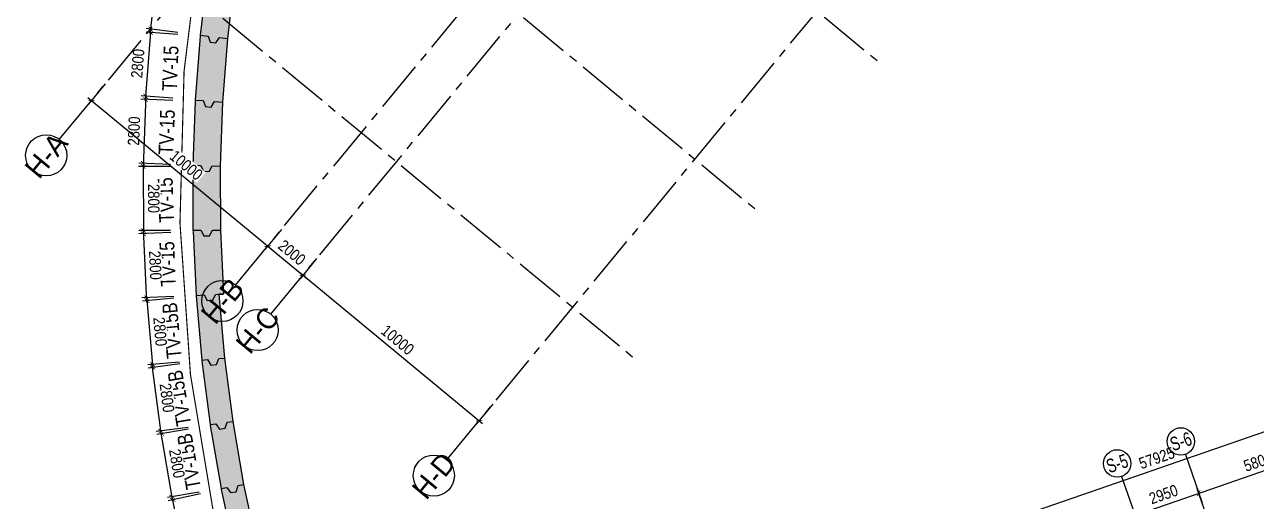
# Model space of a CAD drawing. Header units: millimetres. Extents: x -1534340 to 1713810, y -1348191 to 1114081.
# Drawn here: x 823361 to 877267, y -124126 to -103272 of the extents above; entities that cross this region are included whole.
import ezdxf
from ezdxf.enums import TextEntityAlignment as Align

# ---------------------------------------------------------------- set-up
doc = ezdxf.new("R2010")
doc.units = ezdxf.units.MM
doc.header["$LTSCALE"] = 100
doc.header["$PDMODE"] = 32
doc.header["$PDSIZE"] = 2.5
for name, pattern in [('CENTER2', [1.125, 0.75, -0.125, 0.125, -0.125]), ('DASHDOT', [1, 0.5, -0.25, 0, -0.25]), ('DASHED', [4.5, 3, -1.5])]:
    doc.linetypes.add(name, pattern=pattern)
for name, color, linetype in [('A-GRID-SYM', 50, 'Continuous'), ('ccu11-Dim', 8, 'Continuous'), ('ccu11-Khuat', 9, 'DASHED'), ('ccu12-Hatch', 250, 'Continuous'), ('ccu12-Manh', 8, 'Continuous'), ('ccu12-Truc', 13, 'CENTER2'), ('KC-Betong', 6, 'Continuous'), ('KT-Dim', 8, 'Continuous'), ('Xref_ST_MBDV Cot vach 30.7.2022$0$Xref_ST_MBDV Cot vach 30.7.2022|Xref_ST_MBDV Cot vach 30.7.2022|Xref_ST_MBDV Cot vach 30.7.2022|Xref_ST_MBDV Cot vach 30.7.2022|A-CORE-OTLN', 2, 'Continuous'), ('Xref_ST_MBDV Cot vach 30.7.2022$0$Xref_ST_MBDV Cot vach 30.7.2022|Xref_ST_MBDV Cot vach 30.7.2022|Xref_ST_MBDV Cot vach 30.7.2022|Xref_ST_MBDV Cot vach 30.7.2022|ccu12-Thay', 7, 'Continuous'), ('Xref_ST_MBDV Cot vach 30.7.2022|Xref_ST_MBDV Cot vach 30.7.2022|Xref_ST_MBDV Cot vach 30.7.2022|Xref_ST_MBDV Cot vach 30.7.2022|A-GRID-SYM', 50, 'Continuous')]:
    doc.layers.add(name, color=color, linetype=linetype)
doc.layers.add('ccu12-Tencaukien', color=9, linetype='Continuous', lineweight=15)
doc.styles.add('Arial', font='arial.ttf', dxfattribs={"width": 0.7})
doc.styles.add('Arial Narrow', font='ARIALN.TTF')
doc.styles.add('HBA-Text', font='GOTHIC.TTF')
doc.dimstyles.new('ccu12-200', dxfattribs={"dimscale": 200, "dimtxt": 2.5, "dimasz": 1, "dimexe": 1, "dimexo": 2, "dimgap": 1, "dimtad": 1, "dimdec": 0, "dimrnd": 5, "dimdsep": 46, "dimtxsty": 'Arial Narrow', "dimblk": 'ARCHTICK', "dimcen": -1, "dimdle": 1, "dimclrd": 256, "dimclre": 256, "dimclrt": 3, "dimadec": 0, "dimazin": 2, "dimtfac": 0.1, "dimtdec": 0, "dimtmove": 0, "dimatfit": 1, "dimldrblk": 'ARCHTICK', "dimfxl": 1, "dimtvp": 0.833333, "dimtolj": 1, "dimtzin": 12, "dimarcsym": 0})

# ---------------------------------------------------------------- blocks, each defined once
blk = doc.blocks.new('_ARCHTICK')
at = {"color": 0, "linetype": 'ByBlock', "const_width": 0.15}
blk.add_lwpolyline([(-0.5, -0.5), (0.5, 0.5)], dxfattribs=at)
blk = doc.blocks.new('*D3291')
at = {"layer": 'ccu11-Dim', "lineweight": -2, "ltscale": 0.5, "transparency": 16777216}
for p, q in [((828856, -103669), (829237, -100492)), ((830405, -100833), (829015, -100666)), ((830072, -103613), (828681, -103447))]:
    blk.add_line(p, q, dxfattribs=at)
at = {"layer": 'Defpoints', "color": 0, "ltscale": 0.5, "transparency": 16777216}
for p in [(829213, -100690), (830802, -100881), (830469, -103661)]:
    blk.add_point(p, dxfattribs=at)
at = {"layer": 'ccu11-Dim', "lineweight": -2, "ltscale": 0.5, "transparency": 16777216, "xscale": 200, "yscale": 200, "zscale": 200}
for p, rotation in [((829213, -100690), 83.16642200233206), ((828880, -103470), 263.1664220023321)]:
    blk.add_blockref('_ARCHTICK', p, dxfattribs=dict(at, rotation=rotation))
at = {"layer": 'ccu11-Dim', "color": 3, "ltscale": 0.5, "transparency": 16777216, "insert": (828595, -102026), "char_height": 500, "attachment_point": 5, "rotation": 83.1664, "style": 'Arial Narrow', "bg_fill": 3, "box_fill_scale": 1.1, "bg_fill_color": 256, "bg_fill_true_color": 13158600, "bg_fill_transparency": 0}
blk.add_mtext('\\A1;2800', dxfattribs=at)
blk = doc.blocks.new('*D3292')
at = {"layer": 'ccu11-Dim', "lineweight": -2, "ltscale": 0.5, "transparency": 16777216}
for p, q in [((828890, -103411), (828641, -106601)), ((830063, -103703), (828675, -103595)), ((829846, -106495), (828458, -106387))]:
    blk.add_line(p, q, dxfattribs=at)
at = {"layer": 'Defpoints', "color": 0, "ltscale": 0.5, "transparency": 16777216}
for p in [(830462, -103734), (828657, -106402), (830244, -106526)]:
    blk.add_point(p, dxfattribs=at)
at = {"layer": 'ccu11-Dim', "lineweight": -2, "ltscale": 0.5, "transparency": 16777216, "xscale": 200, "yscale": 200, "zscale": 200}
for p, rotation in [((828874, -103611), 85.54582615837154), ((828657, -106402), 265.5458261583715)]:
    blk.add_blockref('_ARCHTICK', p, dxfattribs=dict(at, rotation=rotation))
at = {"layer": 'ccu11-Dim', "color": 3, "ltscale": 0.5, "transparency": 16777216, "insert": (828312, -104971), "char_height": 500, "attachment_point": 5, "rotation": 85.5458, "style": 'Arial Narrow', "bg_fill": 3, "box_fill_scale": 1.1, "bg_fill_color": 256, "bg_fill_true_color": 13158600, "bg_fill_transparency": 0}
blk.add_mtext('\\A1;2800', dxfattribs=at)
blk = doc.blocks.new('*D3293')
at = {"layer": 'ccu11-Dim', "lineweight": -2, "ltscale": 0.5, "transparency": 16777216}
for p, q in [((829840, -106586), (828452, -106536)), ((828659, -106343), (828544, -109541)), ((829740, -109384), (828352, -109334))]:
    blk.add_line(p, q, dxfattribs=at)
at = {"layer": 'Defpoints', "color": 0, "ltscale": 0.5, "transparency": 16777216}
for p in [(830240, -106600), (828551, -109341), (830140, -109398)]:
    blk.add_point(p, dxfattribs=at)
at = {"layer": 'ccu11-Dim', "lineweight": -2, "ltscale": 0.5, "transparency": 16777216, "xscale": 200, "yscale": 200, "zscale": 200}
for p, rotation in [((828652, -106543), 87.94927571291362), ((828551, -109341), 267.9492757129136)]:
    blk.add_blockref('_ARCHTICK', p, dxfattribs=dict(at, rotation=rotation))
at = {"layer": 'ccu11-Dim', "color": 3, "ltscale": 0.5, "transparency": 16777216, "insert": (828147, -107926), "char_height": 500, "attachment_point": 5, "rotation": 87.9493, "style": 'Arial Narrow', "bg_fill": 3, "box_fill_scale": 1.1, "bg_fill_color": 256, "bg_fill_true_color": 13158600, "bg_fill_transparency": 0}
blk.add_mtext('\\A1;2800', dxfattribs=at)
blk = doc.blocks.new('*D1117')
at = {"layer": 'Defpoints', "color": 0, "transparency": 16777216}
for p in [(336003, -43400), (336750, -45566), (333962, -46528)]:
    blk.add_point(p, dxfattribs=at)
at = {"layer": 'KT-Dim', "lineweight": -2, "transparency": 16777216}
for p, q in [((333025, -44428), (336192, -43335)), ((336620, -45188), (335937, -43211)), ((333831, -46150), (333149, -44174))]:
    blk.add_line(p, q, dxfattribs=at)
at = {"layer": 'KT-Dim', "lineweight": -2, "transparency": 16777216, "xscale": 200, "yscale": 200, "zscale": 200}
for p, rotation in [((336003, -43400), 19.04713796363416), ((333214, -44363), 199.0471379636342)]:
    blk.add_blockref('_ARCHTICK', p, dxfattribs=dict(at, rotation=rotation))
at = {"layer": 'KT-Dim', "color": 3, "transparency": 16777216, "insert": (334460, -43451), "char_height": 500, "attachment_point": 5, "rotation": 19.0471, "style": 'Arial Narrow'}
blk.add_mtext('\\A1;2950', dxfattribs=at)
blk = doc.blocks.new('*D1118')
at = {"layer": 'Defpoints', "color": 0, "transparency": 16777216}
for p in [(341485, -41507), (342233, -43673), (336750, -45566)]:
    blk.add_point(p, dxfattribs=at)
at = {"layer": 'KT-Dim', "lineweight": -2, "transparency": 16777216}
for p, q in [((335814, -43466), (341674, -41442)), ((342102, -43295), (341420, -41318)), ((336620, -45188), (335937, -43211))]:
    blk.add_line(p, q, dxfattribs=at)
at = {"layer": 'KT-Dim', "lineweight": -2, "transparency": 16777216, "xscale": 200, "yscale": 200, "zscale": 200}
for p, rotation in [((341485, -41507), 19.04713796363416), ((336003, -43400), 199.0471379636342)]:
    blk.add_blockref('_ARCHTICK', p, dxfattribs=dict(at, rotation=rotation))
at = {"layer": 'KT-Dim', "color": 3, "transparency": 16777216, "insert": (338595, -42023), "char_height": 500, "attachment_point": 5, "rotation": 19.0471, "style": 'Arial Narrow'}
blk.add_mtext('\\A1;5800', dxfattribs=at)
blk = doc.blocks.new('GRID-SYM-flat-103')
at = {"layer": 'Xref_ST_MBDV Cot vach 30.7.2022|Xref_ST_MBDV Cot vach 30.7.2022|Xref_ST_MBDV Cot vach 30.7.2022|Xref_ST_MBDV Cot vach 30.7.2022|A-GRID-SYM'}
blk.add_circle((0, 0, 0), 900, dxfattribs=at)
at = {"layer": 'Xref_ST_MBDV Cot vach 30.7.2022|Xref_ST_MBDV Cot vach 30.7.2022|Xref_ST_MBDV Cot vach 30.7.2022|Xref_ST_MBDV Cot vach 30.7.2022|A-GRID-SYM', "style": 'HBA-Text'}
blk.add_attdef('GRID', text='', height=900, rotation=19.04714, dxfattribs=at).set_placement((0, 0, 0), align=Align.MIDDLE_CENTER)
blk = doc.blocks.new('*D1123')
at = {"layer": 'Defpoints', "color": 0, "transparency": 16777216}
for p in [(363163, -37115), (306934, -51743), (308410, -56019, 0)]:
    blk.add_point(p, dxfattribs=at)
at = {"layer": 'KT-Dim', "lineweight": -2, "transparency": 16777216}
for p, q in [((361876, -32774), (306745, -51809)), ((363033, -36737), (361622, -32650)), ((308280, -55641), (306869, -51554))]:
    blk.add_line(p, q, dxfattribs=at)
at = {"layer": 'KT-Dim', "lineweight": -2, "transparency": 16777216, "xscale": 200, "yscale": 200, "zscale": 200}
for p, rotation in [((361687, -32839), 19.0477163778953), ((306934, -51743), 199.0477163778953)]:
    blk.add_blockref('_ARCHTICK', p, dxfattribs=dict(at, rotation=rotation))
at = {"layer": 'KT-Dim', "color": 3, "transparency": 16777216, "insert": (334162, -41861), "char_height": 500, "attachment_point": 5, "rotation": 19.0477, "style": 'Arial Narrow'}
blk.add_mtext('\\A1;57925', dxfattribs=at)
blk = doc.blocks.new('GRID-SYM-flat-219')
at = {"layer": 'A-GRID-SYM', "ltscale": 0.5}
blk.add_circle((0, 0), 900, dxfattribs=at)
at = {"layer": 'A-GRID-SYM', "style": 'HBA-Text'}
blk.add_attdef('GRID', text='', height=900, rotation=50.4488, dxfattribs=at).set_placement((0, 0), align=Align.MIDDLE_CENTER)
blk = doc.blocks.new('GRID-SYM-flat-220')
at = {"layer": 'A-GRID-SYM', "ltscale": 0.5}
blk.add_circle((0, 0), 900, dxfattribs=at)
at = {"layer": 'A-GRID-SYM', "style": 'HBA-Text'}
blk.add_attdef('GRID', text='', height=900, rotation=50.4488, dxfattribs=at).set_placement((0, 0), align=Align.MIDDLE_CENTER)
blk = doc.blocks.new('GRID-SYM-flat-221')
at = {"layer": 'A-GRID-SYM', "ltscale": 0.5}
blk.add_circle((0, 0), 900, dxfattribs=at)
at = {"layer": 'A-GRID-SYM', "style": 'HBA-Text'}
blk.add_attdef('GRID', text='', height=900, rotation=50.4488, dxfattribs=at).set_placement((0, 0), align=Align.MIDDLE_CENTER)
blk = doc.blocks.new('GRID-SYM-flat-222')
at = {"layer": 'A-GRID-SYM', "ltscale": 0.5}
blk.add_circle((0, 0), 900, dxfattribs=at)
at = {"layer": 'A-GRID-SYM', "style": 'HBA-Text'}
blk.add_attdef('GRID', text='', height=900, rotation=50.4488, dxfattribs=at).set_placement((0, 0), align=Align.MIDDLE_CENTER)
blk = doc.blocks.new('*D3031')
at = {"layer": 'ccu11-Dim', "lineweight": -2, "ltscale": 0.5, "transparency": 16777216}
for p, q in [((-12753, 3403), (-13478, 2524)), ((-13505, 2806), (-11655, 1278)), ((-11211, 2129), (-11936, 1251))]:
    blk.add_line(p, q, dxfattribs=at)
at = {"layer": 'Defpoints', "color": 0, "ltscale": 0.5, "transparency": 16777216}
for p in [(-12498, 3711, 0), (-10956, 2437, 0), (-11809, 1405)]:
    blk.add_point(p, dxfattribs=at)
at = {"layer": 'ccu11-Dim', "lineweight": -2, "ltscale": 0.5, "transparency": 16777216, "xscale": 200, "yscale": 200, "zscale": 200}
for p, rotation in [((-13351, 2678), 140.4488267455709), ((-11809, 1405), 320.448826745571)]:
    blk.add_blockref('_ARCHTICK', p, dxfattribs=dict(at, rotation=rotation))
at = {"layer": 'ccu11-Dim', "color": 3, "ltscale": 0.5, "transparency": 16777216, "insert": (-12290, 2393), "char_height": 500, "attachment_point": 5, "rotation": 320.4488, "style": 'Arial Narrow', "bg_fill": 3, "box_fill_scale": 1.1, "bg_fill_color": 256, "bg_fill_true_color": 13158600, "bg_fill_transparency": 0}
blk.add_mtext('\\A1;2000', dxfattribs=at)
blk = doc.blocks.new('*D3032')
at = {"layer": 'ccu11-Dim', "lineweight": -2, "ltscale": 0.5, "transparency": 16777216}
for p, q in [((-20464, 9770), (-21189, 8892)), ((-21216, 9174), (-13197, 2551)), ((-12753, 3403), (-13478, 2524))]:
    blk.add_line(p, q, dxfattribs=at)
at = {"layer": 'Defpoints', "color": 0, "ltscale": 0.5, "transparency": 16777216}
for p in [(-20209, 10079, 0), (-12498, 3711, 0), (-13351, 2678)]:
    blk.add_point(p, dxfattribs=at)
at = {"layer": 'ccu11-Dim', "lineweight": -2, "ltscale": 0.5, "transparency": 16777216, "xscale": 200, "yscale": 200, "zscale": 200}
for p, rotation in [((-21062, 9046), 140.4488267455709), ((-13351, 2678), 320.448826745571)]:
    blk.add_blockref('_ARCHTICK', p, dxfattribs=dict(at, rotation=rotation))
at = {"layer": 'ccu11-Dim', "color": 3, "ltscale": 0.5, "transparency": 16777216, "insert": (-16916, 6213), "char_height": 500, "attachment_point": 5, "rotation": 320.4488, "style": 'Arial Narrow', "bg_fill": 3, "box_fill_scale": 1.1, "bg_fill_color": 256, "bg_fill_true_color": 13158600, "bg_fill_transparency": 0}
blk.add_mtext('\\A1;10000', dxfattribs=at)
blk = doc.blocks.new('*D3033')
at = {"layer": 'ccu11-Dim', "lineweight": -2, "ltscale": 0.5, "transparency": 16777216}
for p, q in [((-11211, 2129), (-11936, 1251)), ((-11963, 1532), (-3944, -5090)), ((-3500, -4239), (-4226, -5117))]:
    blk.add_line(p, q, dxfattribs=at)
at = {"layer": 'Defpoints', "color": 0, "ltscale": 0.5, "transparency": 16777216}
for p in [(-10956, 2437, 0), (-3246, -3930, 0), (-4098, -4963)]:
    blk.add_point(p, dxfattribs=at)
at = {"layer": 'ccu11-Dim', "lineweight": -2, "ltscale": 0.5, "transparency": 16777216, "xscale": 200, "yscale": 200, "zscale": 200}
for p, rotation in [((-11809, 1405), 140.4488267455709), ((-4098, -4963), 320.448826745571)]:
    blk.add_blockref('_ARCHTICK', p, dxfattribs=dict(at, rotation=rotation))
at = {"layer": 'ccu11-Dim', "color": 3, "ltscale": 0.5, "transparency": 16777216, "insert": (-7664, -1428), "char_height": 500, "attachment_point": 5, "rotation": 320.4488, "style": 'Arial Narrow', "bg_fill": 3, "box_fill_scale": 1.1, "bg_fill_color": 256, "bg_fill_true_color": 13158600, "bg_fill_transparency": 0}
blk.add_mtext('\\A1;10000', dxfattribs=at)
blk = doc.blocks.new('*D3307')
at = {"layer": 'ccu11-Dim', "lineweight": -2, "ltscale": 0.5, "transparency": 16777216}
for p, q in [((828546, -109278), (828561, -112478)), ((829739, -109472), (828347, -109479)), ((829752, -112272), (828360, -112279))]:
    blk.add_line(p, q, dxfattribs=at)
at = {"layer": 'Defpoints', "color": 0, "ltscale": 0.5, "transparency": 16777216}
for p in [(830139, -109470), (828560, -112278), (830152, -112270)]:
    blk.add_point(p, dxfattribs=at)
at = {"layer": 'ccu11-Dim', "lineweight": -2, "ltscale": 0.5, "transparency": 16777216, "xscale": 200, "yscale": 200, "zscale": 200}
for p, rotation in [((828547, -109478), 90.26886288568339), ((828560, -112278), 270.2688628856834)]:
    blk.add_blockref('_ARCHTICK', p, dxfattribs=dict(at, rotation=rotation))
at = {"layer": 'ccu11-Dim', "color": 3, "ltscale": 0.5, "transparency": 16777216, "insert": (829009, -110876), "char_height": 500, "attachment_point": 5, "rotation": 270.2689, "style": 'Arial Narrow', "bg_fill": 3, "box_fill_scale": 1.1, "bg_fill_color": 256, "bg_fill_true_color": 13158600, "bg_fill_transparency": 0}
blk.add_mtext('\\A1;2800', dxfattribs=at)
blk = doc.blocks.new('*D3308')
at = {"layer": 'ccu11-Dim', "lineweight": -2, "ltscale": 0.5, "transparency": 16777216}
for p, q in [((829756, -112364), (828359, -112430)), ((828549, -112221), (828700, -115417)), ((829887, -115161), (828490, -115227))]:
    blk.add_line(p, q, dxfattribs=at)
at = {"layer": 'Defpoints', "color": 0, "ltscale": 0.5, "transparency": 16777216}
for p in [(830155, -112345), (828690, -115218), (830287, -115142)]:
    blk.add_point(p, dxfattribs=at)
at = {"layer": 'ccu11-Dim', "lineweight": -2, "ltscale": 0.5, "transparency": 16777216, "xscale": 200, "yscale": 200, "zscale": 200}
for p, rotation in [((828558, -112421), 92.69650330556901), ((828690, -115218), 272.696503305569)]:
    blk.add_blockref('_ARCHTICK', p, dxfattribs=dict(at, rotation=rotation))
at = {"layer": 'ccu11-Dim', "color": 3, "ltscale": 0.5, "transparency": 16777216, "insert": (829079, -113798), "char_height": 500, "attachment_point": 5, "rotation": 272.6965, "style": 'Arial Narrow', "bg_fill": 3, "box_fill_scale": 1.1, "bg_fill_color": 256, "bg_fill_true_color": 13158600, "bg_fill_transparency": 0}
blk.add_mtext('\\A1;2800', dxfattribs=at)
blk = doc.blocks.new('*D3309')
at = {"layer": 'ccu11-Dim', "lineweight": -2, "ltscale": 0.5, "transparency": 16777216}
for p, q in [((829894, -115242), (828513, -115365)), ((828695, -115148), (828977, -118335)), ((830141, -118031), (828760, -118154))]:
    blk.add_line(p, q, dxfattribs=at)
at = {"layer": 'Defpoints', "color": 0, "ltscale": 0.5, "transparency": 16777216}
for p in [(830292, -115207), (830539, -117996), (828959, -118136)]:
    blk.add_point(p, dxfattribs=at)
at = {"layer": 'ccu11-Dim', "lineweight": -2, "ltscale": 0.5, "transparency": 16777216, "xscale": 200, "yscale": 200, "zscale": 200}
for p, rotation in [((828712, -115347), 95.05810092762196), ((828959, -118136), 275.058100927622)]:
    blk.add_blockref('_ARCHTICK', p, dxfattribs=dict(at, rotation=rotation))
at = {"layer": 'ccu11-Dim', "color": 3, "ltscale": 0.5, "transparency": 16777216, "insert": (829289, -116701), "char_height": 500, "attachment_point": 5, "rotation": 275.0581, "style": 'Arial Narrow', "bg_fill": 3, "box_fill_scale": 1.1, "bg_fill_color": 256, "bg_fill_true_color": 13158600, "bg_fill_transparency": 0}
blk.add_mtext('\\A1;2800', dxfattribs=at)
blk = doc.blocks.new('*D3310')
at = {"layer": 'ccu11-Dim', "lineweight": -2, "ltscale": 0.5, "transparency": 16777216}
for p, q in [((830149, -118113), (828761, -118294)), ((829347, -121243), (828933, -118069)), ((830511, -120889), (829123, -121070))]:
    blk.add_line(p, q, dxfattribs=at)
at = {"layer": 'Defpoints', "color": 0, "ltscale": 0.5, "transparency": 16777216}
for p in [(828959, -118268), (830545, -118061), (830907, -120838)]:
    blk.add_point(p, dxfattribs=at)
at = {"layer": 'ccu11-Dim', "lineweight": -2, "ltscale": 0.5, "transparency": 16777216, "xscale": 200, "yscale": 200, "zscale": 200}
for p, rotation in [((828959, -118268), 97.43101122030806), ((829321, -121045), 277.4310112203081)]:
    blk.add_blockref('_ARCHTICK', p, dxfattribs=dict(at, rotation=rotation))
at = {"layer": 'ccu11-Dim', "color": 3, "ltscale": 0.5, "transparency": 16777216, "insert": (829592, -119597), "char_height": 500, "attachment_point": 5, "rotation": 277.431, "style": 'Arial Narrow', "bg_fill": 3, "box_fill_scale": 1.1, "bg_fill_color": 256, "bg_fill_true_color": 13158600, "bg_fill_transparency": 0}
blk.add_mtext('\\A1;2800', dxfattribs=at)
blk = doc.blocks.new('*D3311')
at = {"layer": 'ccu11-Dim', "lineweight": -2, "ltscale": 0.5, "transparency": 16777216}
for p, q in [((830527, -120964), (829146, -121198)), ((829845, -124122), (829310, -120967)), ((830995, -123724), (829614, -123959))]:
    blk.add_line(p, q, dxfattribs=at)
at = {"layer": 'Defpoints', "color": 0, "ltscale": 0.5, "transparency": 16777216}
for p in [(829343, -121165), (830921, -120897), (831390, -123657)]:
    blk.add_point(p, dxfattribs=at)
at = {"layer": 'ccu11-Dim', "lineweight": -2, "ltscale": 0.5, "transparency": 16777216, "xscale": 200, "yscale": 200, "zscale": 200}
for p, rotation in [((829343, -121165), 99.63416843316169), ((829812, -123925), 279.6341684331617)]:
    blk.add_blockref('_ARCHTICK', p, dxfattribs=dict(at, rotation=rotation))
at = {"layer": 'ccu11-Dim', "color": 3, "ltscale": 0.5, "transparency": 16777216, "insert": (830026, -122469), "char_height": 500, "attachment_point": 5, "rotation": 279.6342, "style": 'Arial Narrow', "bg_fill": 3, "box_fill_scale": 1.1, "bg_fill_color": 256, "bg_fill_true_color": 13158600, "bg_fill_transparency": 0}
blk.add_mtext('\\A1;2800', dxfattribs=at)
blk = doc.blocks.new('*D3312')
at = {"layer": 'ccu11-Dim', "lineweight": -2, "ltscale": 0.5, "transparency": 16777216}
for p, q in [((831063, -123796), (829648, -124101)), ((830476, -126991), (829801, -123863)), ((831654, -126533), (830238, -126838))]:
    blk.add_line(p, q, dxfattribs=at)
at = {"layer": 'Defpoints', "color": 0, "ltscale": 0.5, "transparency": 16777216}
for p in [(831454, -123711), (829843, -124059), (832045, -126448)]:
    blk.add_point(p, dxfattribs=at)
at = {"layer": 'ccu11-Dim', "lineweight": -2, "ltscale": 0.5, "transparency": 16777216, "xscale": 200, "yscale": 200, "zscale": 200}
for p, rotation in [((829843, -124059), 102.1762206241928), ((830434, -126796), 282.1762206241928)]:
    blk.add_blockref('_ARCHTICK', p, dxfattribs=dict(at, rotation=rotation))
at = {"layer": 'ccu11-Dim', "color": 3, "ltscale": 0.5, "transparency": 16777216, "insert": (830584, -125331), "char_height": 500, "attachment_point": 5, "rotation": 282.1762, "style": 'Arial Narrow', "bg_fill": 3, "box_fill_scale": 1.1, "bg_fill_color": 256, "bg_fill_true_color": 13158600, "bg_fill_transparency": 0}
blk.add_mtext('\\A1;2800', dxfattribs=at)
blk = doc.blocks.new('Grid-ST-flat-3')
at = {"layer": 'ccu12-Truc', "ltscale": 30}
for p, q in [((335415.2, -41698.9), (354504.5, -96990.4)), ((332626.7, -42661.6), (351716, -97953.1))]:
    blk.add_line(p, q, dxfattribs=at)
at = {"layer": 'KT-Dim'}
ref = blk.add_blockref('GRID-SYM-flat-103', (335219.3, -41131.7, 0), dxfattribs=dict(at, xscale=0.6666666666666666, yscale=0.6666666666666666, zscale=0.6666666666666666))
ref.add_attrib('GRID', 'S-6', dxfattribs={"layer": 'Xref_ST_MBDV Cot vach 30.7.2022|Xref_ST_MBDV Cot vach 30.7.2022|Xref_ST_MBDV Cot vach 30.7.2022|Xref_ST_MBDV Cot vach 30.7.2022|A-GRID-SYM', "height": 600, "rotation": 19, "style": 'HBA-Text', "width": 0.75}).set_placement((335219.3, -41131.7, 0), align=Align.MIDDLE_CENTER)
ref = blk.add_blockref('GRID-SYM-flat-103', (332430.9, -42094.4, 0), dxfattribs=dict(at, xscale=0.6666666666666666, yscale=0.6666666666666666, zscale=0.6666666666666666))
ref.add_attrib('GRID', 'S-5', dxfattribs={"layer": 'Xref_ST_MBDV Cot vach 30.7.2022|Xref_ST_MBDV Cot vach 30.7.2022|Xref_ST_MBDV Cot vach 30.7.2022|Xref_ST_MBDV Cot vach 30.7.2022|A-GRID-SYM', "height": 600, "rotation": 19, "style": 'HBA-Text', "width": 0.75}).set_placement((332430.9, -42094.4, 0), align=Align.MIDDLE_CENTER)
dim = blk.add_aligned_dim(p1=(363163.5, -37115.1), p2=(308410.2, -56019.2, 0), distance=-4523.4, dimstyle='ccu12-200', dxfattribs=at)
dim.commit()
dim.dimension.update_dxf_attribs({"geometry": '*D1123', "text_midpoint": (334162.1, -41861.1)})
for base, p1, p2, picture, middle in [((341485, -41507.4), (336750.2, -45565.7), (342232.6, -43672.9), '*D1118', (338595.2, -42023.5)), ((336002.6, -43400.2), (333961.7, -46528.4), (336750.2, -45565.7), '*D1117', (334459.7, -43451.2))]:
    dim = blk.add_linear_dim(base=base, p1=p1, p2=p2, angle=19.04714, dimstyle='ccu12-200', dxfattribs=at)
    dim.commit()
    dim.dimension.update_dxf_attribs({"geometry": picture, "text_midpoint": middle})
blk = doc.blocks.new('LUOI TRUC-NT2')
at = {"layer": 'ccu12-Truc', "ltscale": 30}
for p, q in [((-22470.9, 7339.7), (29702, 70515.4)), ((-14760.3, 972.1), (24380.4, 48367.3)), ((-13218.2, -301.5), (25922.6, 47093.7)), ((-5507.6, -6669.1), (33633.1, 40726.1)), ((-9816.2, 29894.9), (13325.4, 10783.6)), ((-15165.1, 23418), (7976.6, 4306.8)), ((-20513.9, 16941.2), (2627.8, -2170.1))]:
    blk.add_line(p, q, dxfattribs=at)
at = {"layer": 'KC-Betong', "ltscale": 0.5}
for name, p, values in [('GRID-SYM-flat-219', (-23043.9, 6645.8), {'GRID': 'H-A'}), ('GRID-SYM-flat-220', (-15333.4, 278.1), {'GRID': 'H-B'}), ('GRID-SYM-flat-221', (-13791.3, -995.4), {'GRID': 'H-C'}), ('GRID-SYM-flat-222', (-6080.7, -7363.1), {'GRID': 'H-D'})]:
    blk.add_blockref(name, p, dxfattribs=at).add_auto_attribs(values)
at = {"layer": 'ccu11-Dim', "ltscale": 0.5}
dim = blk.add_linear_dim(base=(-11809, 1404.9), p1=(-12498.4, 3711, 0), p2=(-10956.3, 2437.4, 0), angle=140.44883, dimstyle='ccu12-200', override={"dimfxl": 150, "dimtfill": 1}, dxfattribs=at)
dim.commit()
dim.dimension.update_dxf_attribs({"geometry": '*D3031', "text_midpoint": (-12290.1, 2392.8)})
for base, p1, p2, picture, middle in [((-13351.1, 2678.5), (-20209, 10078.6, 0), (-12498.4, 3711, 0), '*D3032', (-16916.4, 6213.4)), ((-4098.4, -4962.7), (-10956.3, 2437.4, 0), (-3245.7, -3930.3, 0), '*D3033', (-7663.8, -1427.8))]:
    dim = blk.add_linear_dim(base=base, p1=p1, p2=p2, angle=140.44883, dimstyle='ccu12-200', override={"dimfxl": 150, "dimtfill": 1}, dxfattribs=at)
    dim.commit()
    dim.dimension.update_dxf_attribs({"geometry": picture, "text_midpoint": middle})
blk = doc.blocks.new('123')
at = {"layer": 'Xref_ST_MBDV Cot vach 30.7.2022$0$Xref_ST_MBDV Cot vach 30.7.2022|Xref_ST_MBDV Cot vach 30.7.2022|Xref_ST_MBDV Cot vach 30.7.2022|Xref_ST_MBDV Cot vach 30.7.2022|A-CORE-OTLN', "color": 6}
blk.add_lwpolyline([(832567, -101092.1), (832233.8, -103872.2), (832016.4, -106663.8), (831916.2, -109462), (831929.3, -112261.9), (832061.1, -115058.8), (831861.3, -115068.3), (832108.1, -117857.3), (832470.3, -120633.8), (832947, -123392.9), (833537.6, -126130)], dxfattribs=at)
at = {"layer": 'Xref_ST_MBDV Cot vach 30.7.2022$0$Xref_ST_MBDV Cot vach 30.7.2022|Xref_ST_MBDV Cot vach 30.7.2022|Xref_ST_MBDV Cot vach 30.7.2022|Xref_ST_MBDV Cot vach 30.7.2022|ccu12-Thay', "ltscale": 10}
for points in [[(830820, -106570.6), (831168.8, -106597.7), (831274.1, -106856.9), (831523.5, -106876.3), (831667.6, -106636.6), (832016.4, -106663.8)], [(830717, -109419), (831066.6, -109431.6), (831182.6, -109686), (831432.6, -109695), (831566.6, -109449.5), (831916.2, -109462)], [(830729.3, -112267.6), (831079.2, -112265.9), (831205.4, -112515.5), (831455.6, -112514.3), (831579.5, -112263.6), (831929.3, -112261.9)], [(830862.4, -115115.3), (831211.8, -115098.8), (831348.5, -115342.8), (831598.4, -115331.1), (831711.6, -115075.3), (832061.1, -115058.8)], [(831112, -117945.5), (831360.9, -117923.5), (831507.5, -118161.7), (831756.7, -118139.6), (831859.3, -117879.4), (832108.1, -117857.3)], [(831478.7, -120763.2), (831726.4, -120730.9), (831882.8, -120962.7), (832130.9, -120930.4), (832222.5, -120666.1), (832470.3, -120633.8)], [(831961.6, -123563.2), (832207.8, -123520.7), (832373.7, -123745.9), (832620.2, -123703.3), (832700.8, -123435.5), (832947, -123392.9)]]:
    blk.add_lwpolyline(points, dxfattribs=at)
blk.add_blockref('Grid-ST-flat-3', (538744.2, -80371.5, 0.1))
at = {"layer": 'ccu11-Dim', "ltscale": 0.5}
dim = blk.add_linear_dim(base=(829213.2, -100690.2), p1=(830468.8, -103660.7), p2=(830801.9, -100880.6), angle=83.16642, dimstyle='ccu12-200', override={"dimzin": 0, "dimfxl": 150, "dimtfill": 1}, dxfattribs=at)
dim.commit()
dim.dimension.update_dxf_attribs({"geometry": '*D3291', "text_midpoint": (828594.5, -102026.1)})
at = {"layer": 'Xref_ST_MBDV Cot vach 30.7.2022$0$Xref_ST_MBDV Cot vach 30.7.2022|Xref_ST_MBDV Cot vach 30.7.2022|Xref_ST_MBDV Cot vach 30.7.2022|Xref_ST_MBDV Cot vach 30.7.2022|ccu12-Thay', "ltscale": 10}
blk.add_lwpolyline([(831042.4, -103729.4), (831389.7, -103771.1), (831484.1, -104034.3), (831732.5, -104064.1), (831886.5, -103830.6), (832233.8, -103872.2)], dxfattribs=at)
at = {"layer": 'ccu11-Dim', "ltscale": 0.5}
dim = blk.add_linear_dim(base=(828657, -106402.1), p1=(830461.7, -103734.2), p2=(830244.3, -106525.7), angle=85.54583, dimstyle='ccu12-200', override={"dimzin": 0, "dimfxl": 150, "dimtfill": 1}, dxfattribs=at)
dim.commit()
dim.dimension.update_dxf_attribs({"geometry": '*D3292', "text_midpoint": (828311.8, -104971)})
at = {"layer": 'ccu12-Hatch', "ltscale": 0.5}
h = blk.add_hatch(dxfattribs=at)
h.set_pattern_fill('VATLIEU04', color=256, scale=50, pattern_type=2)
h.set_pattern_definition([(50, (327621.98, 43816.84), (358.63009, -31.37607), [37.5, -412.5]), (355, (327621.98, 43816.84), (-69.37567, 376.09607), [30, -330]), (100.4514, (327651.86, 43814.22), (289.25469, 344.71977), [31.8701, -350.57106]), (46.1842, (327622, 43916.84), (533.62052, -82.7595), [56.25, -618.75]), (96.6356, (327666.45, 43909.94), (467.33135, 487.05894), [47.80514, -525.8565]), (351.1842, (327622, 43916.84), (467.33097, 487.0593), [45, -495]), (21, (327671.98, 43891.84), (298.45353, -201.30945), [37.5, -412.5]), (326, (327671.98, 43891.84), (121.65767, 362.57502), [30, -330]), (71.4514, (327696.85, 43875.06), (420.11131, 161.26525), [31.8701, -350.57106]), (37.5, (327621.98, 43816.84), (6.079928, 166.446927), [0, -326, 0, -335, 0, -331.25]), (7.5, (327621.98, 43816.84), (131.53477, 197.205856), [0, -191, 0, -318.5, 0, -126.25]), (327.5, (327510.48, 43816.84), (266.911218, -11.277436), [0, -125, 0, -390, 0, -517.5]), (317.5, (327460.48, 43816.84), (291.593085, 50.05249), [0, -162.5, 0, -259, 0, -367.5]), (45, (327621.98, 43816.84), (-150.26019, 150.26019), []), (45, (327621.98, 43878.09), (-150.26019, 150.26019), [])])
h.paths.add_polyline_path([(831484.9, -120804.1), (831961.6, -123563.2), (831969.5, -123603.9), (832560.1, -126340.9), (832569.7, -126381.2), (833273.1, -129091.4), (833284.3, -129131.2), (834099.2, -131810), (834112.1, -131849.4), (835037.3, -134492.1), (835051.8, -134530.9), (836085.5, -137133.1), (836101.6, -137171.2), (837242.2, -139728.4), (837259.9, -139765.8), (838505.4, -142273.6), (838524.9, -142310.8), (840046.1, -145075.5), (840069.2, -145115.3), (841530.3, -147503.8), (841552.9, -147539.1), (843113, -149864.3), (843136.8, -149898.2), (844791.7, -152156.7), (844816.9, -152189.6), (846563.9, -154377.7), (846590.4, -154409.5), (848426.6, -156523.5), (848454.3, -156554.2), (850376.4, -158590.3), (850405.4, -158619.8), (852410.1, -160574.6), (852440.3, -160602.9), (854524.2, -162473), (854555.6, -162500), (856715.1, -164282.3), (856747.6, -164308), (858979, -165999.4), (859012.5, -166023.7), (861312.1, -167621.2), (861346.5, -167644.1), (863710.2, -169145.1), (863745.6, -169166.6), (866169.5, -170568.4), (866205.7, -170588.4), (868685.5, -171888.7), (868722.5, -171907.2), (871254, -173103.7), (871291.8, -173120.6), (873870.6, -174211.3), (873909.1, -174226.7), (876530.9, -175209.7), (876569.9, -175223.4), (879230.1, -176097), (879269.7, -176109.1), (881963.8, -176871.9), (882003.9, -176882.4), (884727.3, -177532.9), (884767.8, -177541.7), (887515.7, -178079), (887556.5, -178086.1), (890324.4, -178509.1), (890358.1, -178513.6), (893138.7, -178842.3), (893150.9, -178843.7), (912642, -180906.5), (953995.3, -179599.5), (959988.4, -171932.1), (930494, -35101.7), (926370.6, -19408.6), (912149.8, -15390.2), (905913, -20117.4), (882458.3, -38011.9), (876496.1, -42321.6), (875023.9, -45606.8), (870919.8, -48573.5), (867338.6, -48941.1), (865069.4, -50581.4), (862800.1, -52221.7), (860530.9, -53862), (860524.5, -53866.7), (858266.1, -55521.9), (858237.5, -55543.5), (856029.6, -57265.6), (855991, -57297), (853856.6, -59109.3), (853819.2, -59142.4), (851761.9, -61041.7), (851726, -61076.3), (849749.4, -63059.4), (849714.9, -63095.4), (847822.3, -65158.9), (847789.4, -65196.3), (845984.1, -67336.6), (845952.8, -67375.4), (844237.9, -69588.8), (844208.2, -69628.8), (842586.7, -71911.5), (842558.6, -71952.7), (841033.3, -74300.8), (841007, -74343.1), (839580.5, -76752.4), (839556, -76795.8), (838230.7, -79262.4), (838208, -79306.7), (836986.3, -81826.1), (836965.5, -81871.4), (835849.4, -84439.4), (835830.5, -84485.5), (834822, -87097.6), (834805.1, -87144.4), (833905.9, -89796.1), (833890.9, -89843.6), (833102.6, -92530.4), (833089.5, -92578.5), (832413.5, -95295.6), (832402.5, -95344.2), (831839.8, -98087.1), (831830.8, -98136.1), (831382.5, -100900), (831375.5, -100949.3), (831042.4, -103729.4), (831037.5, -103779), (830820, -106570.6), (830817.2, -106620.8), (830717, -109419), (830716.2, -109467.6), (830729.3, -112267.6), (830730.7, -112318.4), (830862.4, -115115.3), (830865.2, -115156.4), (831112, -117945.5), (831116.5, -117986.7), (831478.7, -120763.2)])
h.paths.add_polyline_path([(929521.1, -35334.2), (925548.7, -20215.5), (912357, -16487.9), (906518.3, -20913.4), (883054.6, -38814.8), (877299.1, -42975.1), (875826.9, -46260.3), (871288.4, -49540.9), (867707.3, -49908.5), (865655.2, -51391.9), (865772.4, -51554), (863503.1, -53194.3), (861233.9, -54834.6), (858975.5, -56489.7), (856767.6, -58211.8), (854633.2, -60024), (852575.9, -61923.4), (850599.3, -63906.5), (848706.7, -65970), (846901.4, -68110.3), (845186.5, -70323.7), (843565, -72606.4), (842039.6, -74954.5), (840613.1, -77363.8), (839287.8, -79830.3), (838066.1, -82349.7), (836950, -84917.7), (835941.5, -87529.8), (835042.3, -90181.5), (834254, -92868.2), (833578, -95585.4), (833015.3, -98328.2), (832567, -101092.1), (832233.8, -103872.2), (832016.4, -106663.8), (831916.2, -109462), (831929.3, -112261.9), (832061.1, -115058.8), (831861.3, -115068.3), (832108.1, -117857.3), (832470.3, -120633.8), (832947, -123392.9), (833537.6, -126130), (834241, -128840.2), (835056, -131518.9), (835981.1, -134161.7), (837014.9, -136763.9), (838155.5, -139321), (839401, -141828.7), (840922.2, -144593.4), (842383.3, -146982), (843943.4, -149307.1), (845598.4, -151565.7), (847345.4, -153753.8), (849181.5, -155867.7), (851103.6, -157903.8), (853108.2, -159858.6), (855192.1, -161728.8), (857351.6, -163511.1), (859583.1, -165202.4), (861882.6, -166800), (864246.3, -168300.9), (866670.1, -169702.8), (869149.9, -171003.1), (871681.3, -172199.6), (874260.2, -173290.3), (876881.9, -174273.3), (879542.2, -175147), (882236.3, -175909.7), (884959.6, -176560.3), (887707.6, -177097.6), (890475.5, -177520.5), (893256.1, -177849.2), (912679, -179904.8), (953495.8, -178614.8), (958912.2, -171685.2)], flags=16)
at = {"layer": 'Xref_ST_MBDV Cot vach 30.7.2022$0$Xref_ST_MBDV Cot vach 30.7.2022|Xref_ST_MBDV Cot vach 30.7.2022|Xref_ST_MBDV Cot vach 30.7.2022|Xref_ST_MBDV Cot vach 30.7.2022|A-CORE-OTLN', "color": 6}
blk.add_lwpolyline([(831375.5, -100949.3), (831042.4, -103729.4), (831037.5, -103779), (830820, -106570.6), (830817.2, -106620.8), (830717, -109419), (830716.2, -109467.6), (830729.3, -112267.6), (830730.7, -112318.4), (830862.4, -115115.3), (830865.2, -115156.4), (831112, -117945.5), (831116.5, -117986.7), (831478.7, -120763.2), (831484.9, -120804.1), (831961.6, -123563.2), (831969.5, -123603.9), (832560.1, -126340.9)], dxfattribs=at)
at = {"layer": 'ccu11-Dim', "ltscale": 0.5}
dim = blk.add_linear_dim(base=(828551.4, -109341.5), p1=(830239.9, -106600.2), p2=(830139.7, -109398.4), angle=87.94928, dimstyle='ccu12-200', override={"dimzin": 0, "dimfxl": 150, "dimtfill": 1}, dxfattribs=at)
dim.commit()
dim.dimension.update_dxf_attribs({"geometry": '*D3293', "text_midpoint": (828146.5, -107926.1)})
at = {"layer": 'ccu11-Khuat', "color": 1, "linetype": 'DASHDOT', "ltscale": 18, "const_width": 50}
blk.add_lwpolyline([(925484.4, -13871.6), (917075.8, -10966.5), (905580.1, -19679.6), (882130.3, -37570.3), (858513.2, -54641.9, 0.6850113), (891832.8, -179257.3), (912621.7, -181457.4), (954270.1, -180141.1), (960580.4, -172068), (931029, -34973.8)], format="xyb", close=True, dxfattribs=at)
at = {"layer": 'ccu11-Dim'}
blk.add_blockref('LUOI TRUC-NT2', (847349.3, -115636.8), dxfattribs=at)
at = {"layer": 'ccu12-Tencaukien', "color": 2, "style": 'Arial', "width": 0.8}
for s, rotation, p in [('TV-15', 87.85485, (830062.3, -105194.1)), ('TV-15', 87.85485, (829903.5, -107989)), ('TV-15', 92.01015, (829869.7, -110934)), ('TV-15', 92.01015, (829942.1, -113732.5)), ('TV-15B', 95.08584, (830130, -116627)), ('TV-15B', 99.70298, (830452.6, -119557.4)), ('TV-15B', 99.70298, (830872, -122325.2))]:
    blk.add_text(s, height=650, rotation=rotation, dxfattribs=at).set_placement(p, align=Align.CENTER)
at = {"layer": 'ccu11-Dim', "ltscale": 0.5}
dim = blk.add_linear_dim(base=(828560.3, -112277.8), p1=(830138.9, -109470.3), p2=(830152, -112270.3), angle=90.26886, dimstyle='ccu12-200', override={"dimzin": 0, "dimfxl": 150, "dimtfill": 1}, dxfattribs=at)
dim.commit()
dim.dimension.update_dxf_attribs({"geometry": '*D3307', "text_midpoint": (829009, -110875.6)})
dim = blk.add_linear_dim(base=(828690.2, -115217.6), p1=(830155.3, -112345.5), p2=(830287, -115142.4), angle=92.6965, dimstyle='ccu12-200', override={"dimzin": 0, "dimfxl": 150, "dimtfill": 1}, dxfattribs=at)
dim.commit()
dim.dimension.update_dxf_attribs({"geometry": '*D3308', "text_midpoint": (829079.1, -113797.7)})
dim = blk.add_linear_dim(base=(828959.3, -118136.1), p1=(830292.2, -115207.1), p2=(830539.1, -117996.2), angle=95.0581, dimstyle='ccu12-200', override={"dimzin": 0, "dimfxl": 150, "dimtfill": 1}, dxfattribs=at)
dim.commit()
dim.dimension.update_dxf_attribs({"geometry": '*D3309', "text_midpoint": (829289.4, -116701.4)})
dim = blk.add_linear_dim(base=(828959.1, -118267.7), p1=(830907.5, -120837.7), p2=(830545.3, -118060.8), angle=97.43101, dimstyle='ccu12-200', override={"dimzin": 0, "dimfxl": 150, "dimtfill": 1}, dxfattribs=at)
dim.commit()
dim.dimension.update_dxf_attribs({"geometry": '*D3310', "text_midpoint": (829591.7, -119597.2)})
dim = blk.add_linear_dim(base=(829343.1, -121164.7), p1=(831389.6, -123657.3), p2=(830921, -120896.8), angle=99.63417, dimstyle='ccu12-200', override={"dimzin": 0, "dimfxl": 150, "dimtfill": 1}, dxfattribs=at)
dim.commit()
dim.dimension.update_dxf_attribs({"geometry": '*D3311', "text_midpoint": (830026.2, -122468.7)})
dim = blk.add_linear_dim(base=(829843.4, -124058.9), p1=(832044.6, -126448.4), p2=(831454, -123711.4), angle=102.17622, dimstyle='ccu12-200', override={"dimzin": 0, "dimfxl": 150, "dimtfill": 1}, dxfattribs=at)
dim.commit()
dim.dimension.update_dxf_attribs({"geometry": '*D3312', "text_midpoint": (830583.7, -125331.4)})

msp = doc.modelspace()

# ---------------------------------------------------------------- block references
at = {"layer": 'ccu12-Manh'}
msp.add_blockref('123', (0, 0), dxfattribs=at)

doc.saveas('drawing.dxf')
